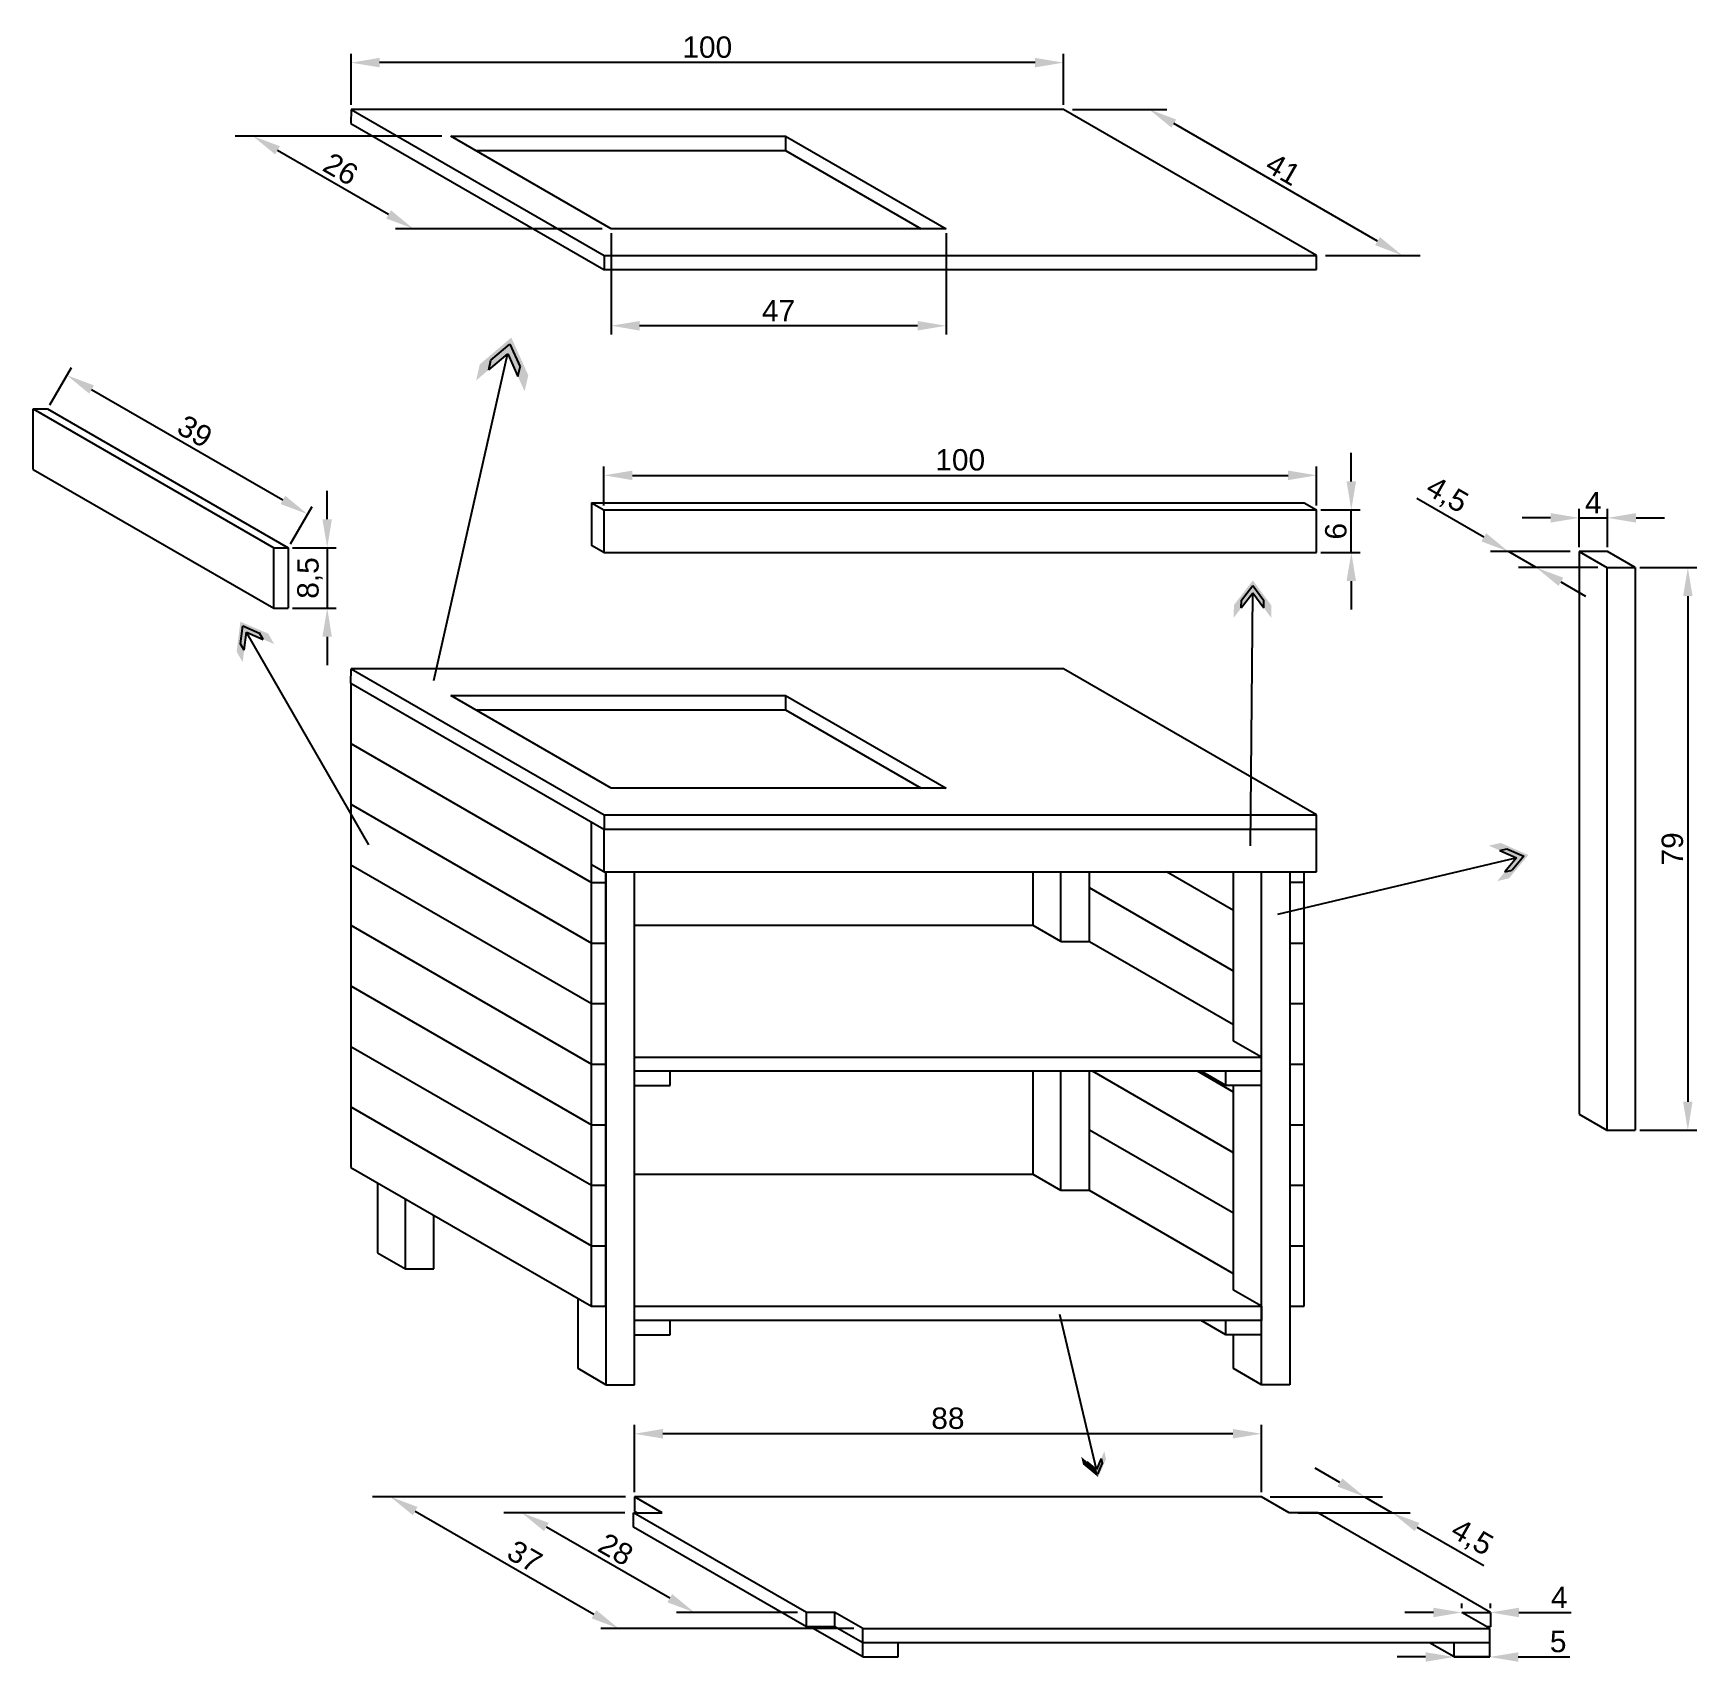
# Model space of a CAD drawing. Header units: millimetres. Extents: x 2658 to 2892, y 1544 to 1773.
import ezdxf

# ---------------------------------------------------------------- set-up
doc = ezdxf.new("R2010")
doc.units = ezdxf.units.MM
doc.layers.add('COTAS', color=7, linetype='Continuous')
doc.styles.get("Standard").update_dxf_attribs({"font": 'arial.ttf'})
doc.dimstyles.new('ISO-25', dxfattribs={"dimtxt": 3, "dimasz": 4, "dimexe": 1.25, "dimexo": 0.625, "dimtad": 1, "dimdec": 1, "dimtxsty": 'Standard', "dimcen": 2.5, "dimclrd": 252, "dimclre": 252, "dimclrt": 253, "dimadec": 0, "dimazin": 0, "dimtfac": 1, "dimtdec": 1, "dimtmove": 0, "dimatfit": 3, "dimfxl": 1, "dimarcsym": 0})

# ---------------------------------------------------------------- blocks, each defined once
blk = doc.blocks.new('*D4')
at = {"layer": 'COTAS', "color": 252, "lineweight": -2, "transparency": 16777216}
for p, q in [((2702.77, 1762.98), (2702.77, 1770.16)), ((2802.77, 1762.98), (2802.77, 1770.16)), ((2798.77, 1768.91), (2706.77, 1768.91))]:
    blk.add_line(p, q, dxfattribs=at)
at = {"layer": 'COTAS', "color": 252, "transparency": 16777216}
for points in [[(2706.77, 1769.58), (2706.77, 1768.25), (2702.77, 1768.91)], [(2798.77, 1769.58), (2798.77, 1768.25), (2802.77, 1768.91)]]:
    blk.add_solid(points, dxfattribs=at)
at = {"layer": 'Defpoints', "color": 0, "transparency": 16777216}
for p in [(2702.77, 1768.91), (2702.77, 1762.35), (2802.77, 1762.35)]:
    blk.add_point(p, dxfattribs=at)
at = {"layer": 'COTAS', "color": 253, "transparency": 16777216, "insert": (2752.77, 1771.07), "char_height": 3, "attachment_point": 5}
blk.add_mtext('100', dxfattribs=at)
blk = doc.blocks.new('*D5')
at = {"layer": 'COTAS', "color": 252, "lineweight": -2, "transparency": 16777216}
for p, q in [((2804.02, 1762.35), (2817.29, 1762.35)), ((2846.84, 1743.85), (2818.26, 1760.35)), ((2839.53, 1741.85), (2852.8, 1741.85))]:
    blk.add_line(p, q, dxfattribs=at)
at = {"layer": 'COTAS', "color": 252, "transparency": 16777216}
for points in [[(2818.59, 1760.93), (2817.92, 1759.78), (2814.79, 1762.35)], [(2847.17, 1744.43), (2846.5, 1743.28), (2850.3, 1741.85)]]:
    blk.add_solid(points, dxfattribs=at)
at = {"layer": 'Defpoints', "color": 0, "transparency": 16777216}
for p in [(2802.77, 1762.35), (2814.79, 1762.35), (2838.28, 1741.85)]:
    blk.add_point(p, dxfattribs=at)
at = {"layer": 'COTAS', "color": 253, "transparency": 16777216, "insert": (2833.61, 1753.95), "char_height": 3, "attachment_point": 5, "rotation": 330}
blk.add_mtext('41', dxfattribs=at)
blk = doc.blocks.new('*D6')
at = {"layer": 'COTAS', "color": 252, "lineweight": -2, "transparency": 16777216}
for p, q in [((2715.51, 1758.6), (2686.49, 1758.6)), ((2708.05, 1747.6), (2692.46, 1756.6)), ((2738.03, 1745.6), (2709.01, 1745.6))]:
    blk.add_line(p, q, dxfattribs=at)
at = {"layer": 'COTAS', "color": 252, "transparency": 16777216}
for points in [[(2692.79, 1757.18), (2692.12, 1756.03), (2688.99, 1758.6)], [(2708.38, 1748.18), (2707.71, 1747.03), (2711.51, 1745.6)]]:
    blk.add_solid(points, dxfattribs=at)
at = {"layer": 'Defpoints', "color": 0, "transparency": 16777216}
for p in [(2688.99, 1758.6), (2716.76, 1758.6), (2739.28, 1745.6)]:
    blk.add_point(p, dxfattribs=at)
at = {"layer": 'COTAS', "color": 253, "transparency": 16777216, "insert": (2701.33, 1753.97), "char_height": 3, "attachment_point": 5, "rotation": 330}
blk.add_mtext('26', dxfattribs=at)
blk = doc.blocks.new('*D7')
at = {"layer": 'COTAS', "color": 252, "lineweight": -2, "transparency": 16777216}
for p, q in [((2739.28, 1744.98), (2739.28, 1730.72)), ((2786.28, 1744.98), (2786.28, 1730.72)), ((2782.28, 1731.97), (2743.28, 1731.97))]:
    blk.add_line(p, q, dxfattribs=at)
at = {"layer": 'COTAS', "color": 252, "transparency": 16777216}
for points in [[(2743.28, 1732.64), (2743.28, 1731.3), (2739.28, 1731.97)], [(2782.28, 1732.64), (2782.28, 1731.3), (2786.28, 1731.97)]]:
    blk.add_solid(points, dxfattribs=at)
at = {"layer": 'Defpoints', "color": 0, "transparency": 16777216}
for p in [(2739.28, 1745.6), (2786.28, 1745.6), (2739.28, 1731.97)]:
    blk.add_point(p, dxfattribs=at)
at = {"layer": 'COTAS', "color": 253, "transparency": 16777216, "insert": (2762.78, 1734.09), "char_height": 3, "attachment_point": 5}
blk.add_mtext('47', dxfattribs=at)
blk = doc.blocks.new('S2_s0')
for p, q in [((0.9432, 0.119), (1.0028, 0)), ((0.9432, 0.119), (0.973, 0.119)), ((0.973, 0.119), (1.0325, 0)), ((0, 0), (1, 0)), ((1.0028, 0), (0.9432, -0.119)), ((1.0325, 0), (0.973, -0.119)), ((0.9432, -0.119), (0.973, -0.119))]:
    blk.add_line(p, q)
for points in [[(0.9038, 0.1979), (1.0028, 0), (0.9533, 0.1979), (1.0522, 0)], [(0.9038, -0.1979), (1.0028, 0), (0.9533, -0.1979), (1.0522, 0)]]:
    blk.add_solid(points)
blk = doc.blocks.new('*D8')
at = {"layer": 'COTAS', "color": 252, "lineweight": -2, "transparency": 16777216}
for p, q in [((2883.64, 1698.02), (2891.64, 1698.02)), ((2890.39, 1694.02), (2890.39, 1623.02)), ((2883.64, 1619.02), (2891.64, 1619.02))]:
    blk.add_line(p, q, dxfattribs=at)
at = {"layer": 'COTAS', "color": 252, "transparency": 16777216}
for points in [[(2889.72, 1694.02), (2891.05, 1694.02), (2890.39, 1698.02)], [(2889.72, 1623.02), (2891.05, 1623.02), (2890.39, 1619.02)]]:
    blk.add_solid(points, dxfattribs=at)
at = {"layer": 'Defpoints', "color": 0, "transparency": 16777216}
for p in [(2883.01, 1698.02), (2883.01, 1619.02), (2890.39, 1619.02)]:
    blk.add_point(p, dxfattribs=at)
at = {"layer": 'COTAS', "color": 253, "transparency": 16777216, "insert": (2888.23, 1658.52), "char_height": 3, "attachment_point": 5, "rotation": 90}
blk.add_mtext('79', dxfattribs=at)
blk = doc.blocks.new('*D9')
at = {"layer": 'COTAS', "color": 252, "lineweight": -2, "transparency": 16777216}
for p, q in [((2871.12, 1705), (2867.12, 1705)), ((2875.12, 1700.89), (2875.12, 1706.25)), ((2875.12, 1705), (2879.12, 1705)), ((2879.12, 1700.89), (2879.12, 1706.25)), ((2883.12, 1705), (2887.12, 1705))]:
    blk.add_line(p, q, dxfattribs=at)
at = {"layer": 'COTAS', "color": 252, "transparency": 16777216}
for points in [[(2871.12, 1705.67), (2871.12, 1704.33), (2875.12, 1705)], [(2883.12, 1705.67), (2883.12, 1704.33), (2879.12, 1705)]]:
    blk.add_solid(points, dxfattribs=at)
at = {"layer": 'Defpoints', "color": 0, "transparency": 16777216}
for p in [(2879.12, 1705), (2875.12, 1700.27), (2879.12, 1700.27)]:
    blk.add_point(p, dxfattribs=at)
at = {"layer": 'COTAS', "color": 253, "transparency": 16777216, "insert": (2877.12, 1707.13), "char_height": 3, "attachment_point": 5}
blk.add_mtext('4', dxfattribs=at)
blk = doc.blocks.new('*D10')
at = {"layer": 'COTAS', "color": 252, "lineweight": -2, "transparency": 16777216}
for p, q in [((2861.74, 1702.27), (2852.34, 1707.7)), ((2873.87, 1700.27), (2862.71, 1700.27)), ((2869.11, 1698.02), (2865.21, 1700.27)), ((2877.76, 1698.02), (2866.61, 1698.02)), ((2872.57, 1696.02), (2876.03, 1694.02))]:
    blk.add_line(p, q, dxfattribs=at)
at = {"layer": 'COTAS', "color": 252, "transparency": 16777216}
for points in [[(2862.08, 1702.85), (2861.41, 1701.69), (2865.21, 1700.27)], [(2872.9, 1696.6), (2872.24, 1695.44), (2869.11, 1698.02)]]:
    blk.add_solid(points, dxfattribs=at)
at = {"layer": 'Defpoints', "color": 0, "transparency": 16777216}
for p in [(2865.21, 1700.27), (2875.12, 1700.27), (2879.01, 1698.02)]:
    blk.add_point(p, dxfattribs=at)
at = {"layer": 'COTAS', "color": 253, "transparency": 16777216, "insert": (2856.52, 1708.08), "char_height": 3, "attachment_point": 5, "rotation": 330}
blk.add_mtext('4,5', dxfattribs=at)
blk = doc.blocks.new('*D11')
at = {"layer": 'COTAS', "color": 252, "lineweight": -2, "transparency": 16777216}
for p, q in [((2699.43, 1704.81), (2699.43, 1708.81)), ((2694.58, 1700.81), (2700.68, 1700.81)), ((2699.43, 1700.81), (2699.43, 1692.31)), ((2694.58, 1692.31), (2700.68, 1692.31)), ((2699.43, 1688.31), (2699.43, 1684.31))]:
    blk.add_line(p, q, dxfattribs=at)
at = {"layer": 'COTAS', "color": 252, "transparency": 16777216}
for points in [[(2698.76, 1704.81), (2700.09, 1704.81), (2699.43, 1700.81)], [(2698.76, 1688.31), (2700.09, 1688.31), (2699.43, 1692.31)]]:
    blk.add_solid(points, dxfattribs=at)
at = {"layer": 'Defpoints', "color": 0, "transparency": 16777216}
for p in [(2693.95, 1700.81), (2693.95, 1692.31), (2699.43, 1692.31)]:
    blk.add_point(p, dxfattribs=at)
at = {"layer": 'COTAS', "color": 253, "transparency": 16777216, "insert": (2697, 1696.56), "char_height": 3, "attachment_point": 5, "rotation": 90}
blk.add_mtext('8,5', dxfattribs=at)
blk = doc.blocks.new('*D12')
at = {"layer": 'COTAS', "color": 252, "lineweight": -2, "transparency": 16777216}
for p, q in [((2660.49, 1720.85), (2663.52, 1726.1)), ((2666.36, 1723.02), (2693.21, 1707.52)), ((2694.26, 1701.35), (2697.3, 1706.6))]:
    blk.add_line(p, q, dxfattribs=at)
at = {"layer": 'COTAS', "color": 252, "transparency": 16777216}
for points in [[(2666.69, 1723.6), (2666.03, 1722.44), (2662.9, 1725.02)], [(2693.54, 1708.1), (2692.88, 1706.94), (2696.67, 1705.52)]]:
    blk.add_solid(points, dxfattribs=at)
at = {"layer": 'Defpoints', "color": 0, "transparency": 16777216}
for p in [(2660.18, 1720.31), (2696.67, 1705.52), (2693.95, 1700.81)]:
    blk.add_point(p, dxfattribs=at)
at = {"layer": 'COTAS', "color": 253, "transparency": 16777216, "insert": (2680.86, 1717.14), "char_height": 3, "attachment_point": 5, "rotation": 330}
blk.add_mtext('39', dxfattribs=at)
blk = doc.blocks.new('*D13')
at = {"layer": 'COTAS', "color": 252, "lineweight": -2, "transparency": 16777216}
for p, q in [((2738.27, 1706.75), (2738.27, 1712.22)), ((2838.28, 1706.75), (2838.28, 1712.22)), ((2742.27, 1710.97), (2834.28, 1710.97))]:
    blk.add_line(p, q, dxfattribs=at)
at = {"layer": 'COTAS', "color": 252, "transparency": 16777216}
for points in [[(2742.27, 1711.64), (2742.27, 1710.3), (2738.27, 1710.97)], [(2834.28, 1711.64), (2834.28, 1710.3), (2838.28, 1710.97)]]:
    blk.add_solid(points, dxfattribs=at)
at = {"layer": 'Defpoints', "color": 0, "transparency": 16777216}
for p in [(2838.28, 1710.97), (2738.27, 1706.12), (2838.28, 1706.12)]:
    blk.add_point(p, dxfattribs=at)
at = {"layer": 'COTAS', "color": 253, "transparency": 16777216, "insert": (2788.27, 1713.13), "char_height": 3, "attachment_point": 5}
blk.add_mtext('100', dxfattribs=at)
blk = doc.blocks.new('*D14')
at = {"layer": 'COTAS', "color": 252, "lineweight": -2, "transparency": 16777216}
for p, q in [((2843.16, 1710.12), (2843.16, 1714.12)), ((2838.89, 1706.12), (2844.41, 1706.12)), ((2843.16, 1700.12), (2843.16, 1706.12)), ((2838.89, 1700.12), (2844.41, 1700.12)), ((2843.16, 1696.12), (2843.16, 1692.12))]:
    blk.add_line(p, q, dxfattribs=at)
at = {"layer": 'COTAS', "color": 252, "transparency": 16777216}
for points in [[(2842.49, 1710.12), (2843.82, 1710.12), (2843.16, 1706.12)], [(2842.49, 1696.12), (2843.82, 1696.12), (2843.16, 1700.12)]]:
    blk.add_solid(points, dxfattribs=at)
at = {"layer": 'Defpoints', "color": 0, "transparency": 16777216}
for p in [(2838.27, 1706.12), (2843.16, 1706.12), (2838.27, 1700.12)]:
    blk.add_point(p, dxfattribs=at)
at = {"layer": 'COTAS', "color": 253, "transparency": 16777216, "insert": (2841, 1703.12), "char_height": 3, "attachment_point": 5, "rotation": 90}
blk.add_mtext('6', dxfattribs=at)
blk = doc.blocks.new('*D15')
at = {"layer": 'COTAS', "color": 252, "lineweight": -2, "transparency": 16777216}
for p, q in [((2742.54, 1568.19), (2742.54, 1577.66)), ((2826.54, 1576.41), (2746.54, 1576.41)), ((2830.54, 1568.19), (2830.54, 1577.66))]:
    blk.add_line(p, q, dxfattribs=at)
at = {"layer": 'COTAS', "color": 252, "transparency": 16777216}
for points in [[(2746.54, 1577.08), (2746.54, 1575.74), (2742.54, 1576.41)], [(2826.54, 1577.08), (2826.54, 1575.74), (2830.54, 1576.41)]]:
    blk.add_solid(points, dxfattribs=at)
at = {"layer": 'Defpoints', "color": 0, "transparency": 16777216}
for p in [(2742.54, 1576.41), (2742.54, 1567.56), (2830.54, 1567.56)]:
    blk.add_point(p, dxfattribs=at)
at = {"layer": 'COTAS', "color": 253, "transparency": 16777216, "insert": (2786.54, 1578.57), "char_height": 3, "attachment_point": 5}
blk.add_mtext('88', dxfattribs=at)
blk = doc.blocks.new('*D18')
at = {"layer": 'COTAS', "color": 252, "lineweight": -2, "transparency": 16777216}
for p, q in [((2858.68, 1551.94), (2858.68, 1552.57)), ((2862.68, 1551.94), (2862.68, 1552.57)), ((2854.68, 1551.32), (2850.68, 1551.32)), ((2858.68, 1551.32), (2862.68, 1551.32)), ((2866.68, 1551.32), (2874, 1551.32))]:
    blk.add_line(p, q, dxfattribs=at)
at = {"layer": 'COTAS', "color": 252, "transparency": 16777216}
for points in [[(2854.68, 1551.98), (2854.68, 1550.65), (2858.68, 1551.32)], [(2866.68, 1551.98), (2866.68, 1550.65), (2862.68, 1551.32)]]:
    blk.add_solid(points, dxfattribs=at)
at = {"layer": 'Defpoints', "color": 0, "transparency": 16777216}
for p in [(2858.68, 1551.32), (2862.68, 1551.32), (2862.68, 1551.32)]:
    blk.add_point(p, dxfattribs=at)
at = {"layer": 'COTAS', "color": 253, "transparency": 16777216, "insert": (2872.34, 1553.44), "char_height": 3, "attachment_point": 5}
blk.add_mtext('4', dxfattribs=at)
blk = doc.blocks.new('*D19')
at = {"layer": 'COTAS', "color": 252, "lineweight": -2, "transparency": 16777216}
for p, q in [((2741.19, 1565.31), (2724.23, 1565.31)), ((2747.51, 1553.32), (2730.19, 1563.31)), ((2765.43, 1551.32), (2748.47, 1551.32))]:
    blk.add_line(p, q, dxfattribs=at)
at = {"layer": 'COTAS', "color": 252, "transparency": 16777216}
for points in [[(2730.53, 1563.89), (2729.86, 1562.74), (2726.73, 1565.31)], [(2747.84, 1553.9), (2747.18, 1552.74), (2750.97, 1551.32)]]:
    blk.add_solid(points, dxfattribs=at)
at = {"layer": 'Defpoints', "color": 0, "transparency": 16777216}
for p in [(2726.73, 1565.31), (2742.44, 1565.31), (2766.68, 1551.32)]:
    blk.add_point(p, dxfattribs=at)
at = {"layer": 'COTAS', "color": 253, "transparency": 16777216, "insert": (2739.93, 1560.18), "char_height": 3, "attachment_point": 5, "rotation": 330}
blk.add_mtext('28', dxfattribs=at)
blk = doc.blocks.new('*D20')
at = {"layer": 'COTAS', "color": 252, "lineweight": -2, "transparency": 16777216}
for p, q in [((2741.29, 1567.56), (2705.8, 1567.56)), ((2711.76, 1565.56), (2736.87, 1551.07)), ((2773.33, 1549.07), (2737.83, 1549.07))]:
    blk.add_line(p, q, dxfattribs=at)
at = {"layer": 'COTAS', "color": 252, "transparency": 16777216}
for points in [[(2712.09, 1566.14), (2711.43, 1564.99), (2708.3, 1567.56)], [(2737.2, 1551.65), (2736.54, 1550.49), (2740.33, 1549.07)]]:
    blk.add_solid(points, dxfattribs=at)
at = {"layer": 'Defpoints', "color": 0, "transparency": 16777216}
for p in [(2742.54, 1567.56), (2740.33, 1549.07), (2774.58, 1549.07)]:
    blk.add_point(p, dxfattribs=at)
at = {"layer": 'COTAS', "color": 253, "transparency": 16777216, "insert": (2727.16, 1559.17), "char_height": 3, "attachment_point": 5, "rotation": 330}
blk.add_mtext('37', dxfattribs=at)
blk = doc.blocks.new('*D22')
at = {"layer": 'COTAS', "color": 252, "lineweight": -2, "transparency": 16777216}
for p, q in [((2841.55, 1569.56), (2838.09, 1571.56)), ((2831.79, 1567.56), (2847.52, 1567.56)), ((2845.02, 1567.56), (2848.91, 1565.31)), ((2835.69, 1565.31), (2851.41, 1565.31)), ((2852.38, 1563.31), (2861.78, 1557.89))]:
    blk.add_line(p, q, dxfattribs=at)
at = {"layer": 'COTAS', "color": 252, "transparency": 16777216}
for points in [[(2841.89, 1570.14), (2841.22, 1568.99), (2845.02, 1567.56)], [(2852.71, 1563.89), (2852.05, 1562.74), (2848.91, 1565.31)]]:
    blk.add_solid(points, dxfattribs=at)
at = {"layer": 'Defpoints', "color": 0, "transparency": 16777216}
for p in [(2830.54, 1567.56), (2834.44, 1565.31), (2848.91, 1565.31)]:
    blk.add_point(p, dxfattribs=at)
at = {"layer": 'COTAS', "color": 253, "transparency": 16777216, "insert": (2860.02, 1561.7), "char_height": 3, "attachment_point": 5, "rotation": 330}
blk.add_mtext('4,5', dxfattribs=at)
blk = doc.blocks.new('*D23')
at = {"layer": 'COTAS', "color": 252, "lineweight": -2, "transparency": 16777216}
for p, q in [((2857.58, 1545.69), (2857.58, 1546.32)), ((2862.58, 1545.69), (2862.58, 1546.32)), ((2853.58, 1545.07), (2849.58, 1545.07)), ((2857.58, 1545.07), (2862.58, 1545.07)), ((2866.58, 1545.07), (2873.81, 1545.07))]:
    blk.add_line(p, q, dxfattribs=at)
at = {"layer": 'COTAS', "color": 252, "transparency": 16777216}
for points in [[(2853.58, 1545.73), (2853.58, 1544.4), (2857.58, 1545.07)], [(2866.58, 1545.73), (2866.58, 1544.4), (2862.58, 1545.07)]]:
    blk.add_solid(points, dxfattribs=at)
at = {"layer": 'Defpoints', "color": 0, "transparency": 16777216}
for p in [(2857.58, 1545.07), (2862.58, 1545.07), (2862.58, 1545.07)]:
    blk.add_point(p, dxfattribs=at)
at = {"layer": 'COTAS', "color": 253, "transparency": 16777216, "insert": (2872.19, 1547.22), "char_height": 3, "attachment_point": 5}
blk.add_mtext('5', dxfattribs=at)

msp = doc.modelspace()

# ---------------------------------------------------------------- linework, layer by layer
for p, q in [((2658.18, 1720.31), (2691.95, 1700.81)), ((2658.18, 1711.81), (2658.18, 1720.31)), ((2658.18, 1720.31), (2660.18, 1720.31)), ((2660.18, 1720.31), (2693.95, 1700.81)), ((2658.18, 1711.81), (2691.95, 1692.31)), ((2736.54, 1707.12), (2836.54, 1707.12)), ((2736.54, 1707.12), (2736.54, 1701.12)), ((2738.27, 1706.12), (2838.28, 1706.12)), ((2738.27, 1706.12), (2738.27, 1700.12)), ((2838.27, 1700.12), (2838.27, 1706.12)), ((2691.95, 1692.31), (2691.95, 1700.81)), ((2691.95, 1700.81), (2693.95, 1700.81)), ((2693.95, 1700.81), (2693.95, 1692.31)), ((2738.27, 1700.12), (2736.54, 1701.12)), ((2738.27, 1700.12), (2838.27, 1700.12)), ((2691.95, 1692.31), (2693.95, 1692.31)), ((2702.76, 1681.8), (2702.77, 1683.8)), ((2702.77, 1683.8), (2738.28, 1663.3)), ((2802.77, 1683.8), (2702.77, 1683.8)), ((2838.28, 1663.3), (2802.77, 1683.8)), ((2702.76, 1681.8), (2738.27, 1661.3)), ((2702.76, 1681.8), (2702.76, 1673.3)), ((2739.28, 1667.05), (2716.76, 1680.05)), ((2716.76, 1680.05), (2763.76, 1680.05)), ((2763.76, 1680.05), (2786.28, 1667.05)), ((2763.76, 1680.05), (2763.76, 1678.05)), ((2720.23, 1678.05), (2763.76, 1678.05)), ((2763.76, 1678.05), (2782.81, 1667.05)), ((2702.76, 1673.3), (2736.54, 1653.8)), ((2702.76, 1673.3), (2702.76, 1664.8)), ((2786.28, 1667.05), (2739.28, 1667.05)), ((2702.76, 1664.8), (2736.54, 1645.3)), ((2702.76, 1664.8), (2702.76, 1656.3)), ((2736.54, 1653.8), (2736.54, 1662.3)), ((2738.28, 1663.3), (2838.28, 1663.3)), ((2738.28, 1663.3), (2738.28, 1661.3)), ((2838.28, 1661.3), (2838.28, 1663.3)), ((2738.27, 1661.3), (2838.28, 1661.3)), ((2738.27, 1661.3), (2738.27, 1655.3)), ((2838.27, 1655.3), (2838.27, 1661.3)), ((2702.76, 1656.3), (2736.54, 1636.8)), ((2702.76, 1656.3), (2702.76, 1647.8)), ((2738.27, 1655.3), (2736.54, 1656.3)), ((2738.27, 1655.3), (2838.27, 1655.3)), ((2738.54, 1645.3), (2738.54, 1655.3)), ((2738.54, 1655.3), (2738.54, 1583.3)), ((2742.54, 1583.3), (2742.54, 1655.3)), ((2798.5, 1647.79), (2798.5, 1655.3)), ((2802.4, 1645.54), (2802.4, 1655.3)), ((2806.4, 1645.54), (2806.4, 1655.3)), ((2826.64, 1649.86), (2817.22, 1655.3)), ((2826.64, 1631.55), (2826.64, 1655.3)), ((2830.54, 1583.3), (2830.54, 1655.3)), ((2834.54, 1655.3), (2834.54, 1583.3)), ((2836.54, 1653.8), (2836.54, 1655.3)), ((2736.54, 1645.3), (2736.54, 1653.8)), ((2736.54, 1653.8), (2738.54, 1653.8)), ((2826.64, 1641.36), (2806.4, 1653.04)), ((2836.54, 1653.8), (2834.54, 1653.8)), ((2836.54, 1645.3), (2836.54, 1653.8)), ((2702.76, 1647.8), (2736.54, 1628.3)), ((2702.76, 1647.8), (2702.76, 1639.3)), ((2798.5, 1647.79), (2742.54, 1647.79)), ((2802.4, 1645.54), (2798.5, 1647.79)), ((2736.54, 1645.3), (2738.54, 1645.3)), ((2736.54, 1636.8), (2736.54, 1645.3)), ((2738.54, 1636.8), (2738.54, 1645.3)), ((2802.4, 1645.54), (2806.4, 1645.54)), ((2806.4, 1645.54), (2826.64, 1633.86)), ((2834.54, 1645.3), (2836.54, 1645.3)), ((2836.54, 1636.8), (2836.54, 1645.3)), ((2702.76, 1639.3), (2736.54, 1619.8)), ((2702.76, 1639.3), (2702.76, 1630.8)), ((2736.54, 1636.8), (2738.54, 1636.8)), ((2736.54, 1628.3), (2736.54, 1636.8)), ((2738.54, 1628.3), (2738.54, 1636.8)), ((2834.54, 1636.8), (2836.54, 1636.8)), ((2836.54, 1628.3), (2836.54, 1636.8)), ((2702.76, 1630.8), (2736.54, 1611.3)), ((2702.76, 1630.8), (2702.76, 1622.3)), ((2830.54, 1629.3), (2826.64, 1631.55)), ((2736.54, 1628.3), (2738.54, 1628.3)), ((2736.54, 1619.8), (2736.54, 1628.3)), ((2736.54, 1594.3), (2736.54, 1628.3)), ((2738.54, 1619.8), (2738.54, 1628.3)), ((2742.54, 1629.3), (2830.54, 1629.3)), ((2830.54, 1627.3), (2742.54, 1627.3)), ((2747.54, 1625.3), (2747.54, 1627.3)), ((2798.5, 1612.79), (2798.5, 1627.3)), ((2802.4, 1610.54), (2802.4, 1627.3)), ((2806.4, 1610.54), (2806.4, 1627.3)), ((2826.64, 1615.86), (2806.83, 1627.3)), ((2826.64, 1624.36), (2821.55, 1627.3)), ((2825.54, 1625.3), (2822.07, 1627.3)), ((2825.54, 1625.3), (2825.54, 1627.3)), ((2834.54, 1629.3), (2834.54, 1627.3)), ((2834.54, 1628.3), (2836.54, 1628.3)), ((2836.54, 1619.8), (2836.54, 1628.3)), ((2742.54, 1625.3), (2747.54, 1625.3)), ((2830.54, 1625.3), (2825.54, 1625.3)), ((2826.64, 1596.55), (2826.64, 1625.3)), ((2702.76, 1622.3), (2736.54, 1602.8)), ((2702.76, 1622.3), (2702.76, 1613.8)), ((2736.54, 1619.8), (2738.54, 1619.8)), ((2736.54, 1611.3), (2736.54, 1619.8)), ((2738.54, 1611.3), (2738.54, 1619.8)), ((2826.64, 1607.36), (2806.4, 1619.04)), ((2834.54, 1619.8), (2836.54, 1619.8)), ((2836.54, 1611.3), (2836.54, 1619.8)), ((2702.76, 1613.8), (2736.54, 1594.3)), ((2706.5, 1611.64), (2706.5, 1601.8)), ((2736.54, 1611.3), (2738.54, 1611.3)), ((2736.54, 1602.8), (2736.54, 1611.3)), ((2738.54, 1602.8), (2738.54, 1611.3)), ((2798.5, 1612.79), (2742.54, 1612.79)), ((2802.4, 1610.54), (2798.5, 1612.79)), ((2834.54, 1611.3), (2836.54, 1611.3)), ((2836.54, 1602.8), (2836.54, 1611.3)), ((2710.4, 1599.55), (2710.4, 1609.39)), ((2806.4, 1610.54), (2802.4, 1610.54)), ((2826.64, 1598.86), (2806.4, 1610.54)), ((2714.4, 1599.55), (2714.4, 1607.08)), ((2706.5, 1601.8), (2710.4, 1599.55)), ((2736.54, 1602.8), (2738.54, 1602.8)), ((2736.54, 1594.3), (2736.54, 1602.8)), ((2738.54, 1594.3), (2738.54, 1602.8)), ((2834.54, 1602.8), (2836.54, 1602.8)), ((2836.54, 1594.3), (2836.54, 1602.8)), ((2710.4, 1599.55), (2714.4, 1599.55)), ((2734.64, 1585.55), (2734.64, 1595.39)), ((2830.54, 1594.3), (2826.64, 1596.55)), ((2736.54, 1594.3), (2738.54, 1594.3)), ((2742.54, 1594.3), (2830.54, 1594.3)), ((2830.54, 1592.3), (2742.54, 1592.3)), ((2747.54, 1590.3), (2747.54, 1592.3)), ((2825.54, 1590.3), (2822.07, 1592.3)), ((2825.54, 1590.3), (2825.54, 1592.3)), ((2830.54, 1594.3), (2830.54, 1592.3)), ((2834.54, 1594.3), (2836.54, 1594.3)), ((2742.54, 1590.3), (2747.54, 1590.3)), ((2830.54, 1590.3), (2825.54, 1590.3)), ((2826.64, 1585.55), (2826.64, 1590.3)), ((2738.54, 1583.3), (2734.64, 1585.55)), ((2830.54, 1583.3), (2826.64, 1585.55)), ((2738.54, 1583.3), (2742.54, 1583.3)), ((2834.54, 1583.3), (2830.54, 1583.3)), ((2830.54, 1567.56), (2742.54, 1567.56)), ((2834.44, 1565.31), (2830.54, 1567.56)), ((2838.44, 1565.31), (2834.44, 1565.31)), ((2862.58, 1549.07), (2858.68, 1551.32)), ((2774.58, 1549.07), (2862.58, 1549.07)), ((2862.58, 1547.07), (2774.58, 1547.07)), ((2779.58, 1545.07), (2779.58, 1547.07)), ((2857.58, 1545.07), (2854.11, 1547.07)), ((2857.58, 1545.07), (2857.58, 1547.07)), ((2774.58, 1545.07), (2779.58, 1545.07)), ((2862.58, 1545.07), (2857.58, 1545.07))]:
    msp.add_line(p, q)
at = {"layer": 'COTAS'}
for p, q in [((2702.77, 1762.35), (2702.76, 1760.35)), ((2702.76, 1760.35), (2738.27, 1739.85)), ((2702.77, 1762.35), (2738.28, 1741.85)), ((2802.77, 1762.35), (2702.77, 1762.35)), ((2838.28, 1741.85), (2802.77, 1762.35)), ((2739.28, 1745.6), (2716.76, 1758.6)), ((2716.76, 1758.6), (2763.76, 1758.6)), ((2763.76, 1758.6), (2786.28, 1745.6)), ((2763.76, 1758.6), (2763.76, 1756.6)), ((2720.23, 1756.6), (2763.76, 1756.6)), ((2763.76, 1756.6), (2782.81, 1745.6)), ((2786.28, 1745.6), (2739.28, 1745.6)), ((2738.28, 1741.85), (2838.28, 1741.85)), ((2738.28, 1741.85), (2738.28, 1739.85)), ((2838.28, 1739.85), (2838.28, 1741.85)), ((2738.27, 1739.85), (2838.28, 1739.85)), ((2736.54, 1707.12), (2738.27, 1706.12)), ((2836.54, 1707.12), (2838.28, 1706.12)), ((2875.12, 1700.27), (2875.12, 1621.27)), ((2875.12, 1700.27), (2879.01, 1698.02)), ((2879.12, 1700.27), (2875.12, 1700.27)), ((2883.01, 1698.02), (2879.12, 1700.27)), ((2879.01, 1698.02), (2879.01, 1619.02)), ((2879.01, 1698.02), (2883.01, 1698.02)), ((2883.01, 1698.02), (2883.01, 1619.02)), ((2875.12, 1621.27), (2879.01, 1619.02)), ((2879.01, 1619.02), (2883.01, 1619.02)), ((2746.44, 1565.31), (2742.54, 1567.56)), ((2742.54, 1567.56), (2742.54, 1565.56)), ((2766.68, 1551.32), (2742.44, 1565.31)), ((2742.44, 1565.31), (2746.44, 1565.31)), ((2742.44, 1563.31), (2742.44, 1565.31)), ((2742.54, 1565.56), (2742.97, 1565.31)), ((2862.68, 1551.32), (2838.44, 1565.31)), ((2766.68, 1549.32), (2742.44, 1563.31)), ((2770.68, 1551.32), (2766.68, 1551.32)), ((2766.68, 1549.32), (2766.68, 1551.32)), ((2774.58, 1549.07), (2770.68, 1551.32)), ((2770.68, 1549.32), (2770.68, 1551.32)), ((2858.68, 1551.32), (2862.68, 1551.32)), ((2862.68, 1551.32), (2862.68, 1549.32)), ((2770.68, 1549.32), (2766.68, 1549.32)), ((2774.58, 1545.07), (2767.21, 1549.32)), ((2774.58, 1547.07), (2770.68, 1549.32)), ((2774.58, 1545.07), (2774.58, 1549.07)), ((2862.68, 1549.32), (2862.14, 1549.32)), ((2862.58, 1547.07), (2862.58, 1549.07)), ((2862.58, 1545.07), (2862.58, 1547.07))]:
    msp.add_line(p, q, dxfattribs=at)

# ---------------------------------------------------------------- block references
at = {"layer": 'COTAS', "color": 252, "lineweight": 13, "true_color": 0x939598}
for p, xscale, yscale, zscale, rotation in [((2714.39, 1682.16), 46.91546800491375, 17.62620271692873, 46.91546800491375, 77.26733783251086), ((2829.03, 1658.93), 35.44263002405635, 13.31584247565624, 35.44263002405635, 89.52448101457733), ((2705.26, 1659.11), 34.33281165881017, 12.89888226366921, 34.33281165881017, 119.9220431679814), ((2832.85, 1649.35), 34.33281165881017, 12.89888226366921, 34.33281165881017, 13.30008607906723), ((2802.22, 1593.22), 22.35910889192195, 8.40034646691839, 22.35910889192195, 283.3000860790672)]:
    msp.add_blockref('S2_s0', p, dxfattribs=dict(at, xscale=xscale, yscale=yscale, zscale=zscale, rotation=rotation))

# ---------------------------------------------------------------- dimensions: what is measured, and where the dimension line sits
at = {"layer": 'COTAS'}
for base, p1, p2, picture, middle in [((2702.77, 1768.91), (2802.77, 1762.35), (2702.77, 1762.35), '*D4', (2752.77, 1771.07)), ((2739.28, 1731.97), (2786.28, 1745.6), (2739.28, 1745.6), '*D7', (2762.78, 1734.09)), ((2838.28, 1710.97), (2738.27, 1706.12), (2838.28, 1706.12), '*D13', (2788.27, 1713.13)), ((2879.12, 1705), (2875.12, 1700.27), (2879.12, 1700.27), '*D9', (2877.12, 1707.13)), ((2742.54, 1576.41), (2830.54, 1567.56), (2742.54, 1567.56), '*D15', (2786.54, 1578.57))]:
    dim = msp.add_linear_dim(base=base, p1=p1, p2=p2, dimstyle='ISO-25', dxfattribs=at)
    dim.commit()
    dim.dimension.update_dxf_attribs({"geometry": picture, "text_midpoint": middle})
for p1, p2, distance, picture, middle in [((2838.28, 1741.85), (2802.77, 1762.35), -6.01, '*D5', (2833.61, 1753.95)), ((2739.28, 1745.6), (2716.76, 1758.6), 13.88, '*D6', (2701.33, 1753.97)), ((2660.18, 1720.31), (2693.95, 1700.81), 5.44, '*D12', (2680.86, 1717.14)), ((2879.01, 1698.02), (2875.12, 1700.27), 4.95, '*D10', (2856.52, 1708.08)), ((2830.54, 1567.56), (2834.44, 1565.31), 7.24, '*D22', (2860.02, 1561.7))]:
    dim = msp.add_aligned_dim(p1=p1, p2=p2, distance=distance, dimstyle='ISO-25', dxfattribs=at)
    dim.commit()
    dim.dimension.update_dxf_attribs({"geometry": picture, "text_midpoint": middle})
for base, p1, p2, picture, middle in [((2843.16, 1706.12), (2838.27, 1700.12), (2838.27, 1706.12), '*D14', (2841, 1703.12)), ((2699.43, 1692.31), (2693.95, 1700.81), (2693.95, 1692.31), '*D11', (2697, 1696.56)), ((2890.39, 1619.02), (2883.01, 1698.02), (2883.01, 1619.02), '*D8', (2888.23, 1658.52))]:
    dim = msp.add_linear_dim(base=base, p1=p1, p2=p2, angle=90, dimstyle='ISO-25', dxfattribs=at)
    dim.commit()
    dim.dimension.update_dxf_attribs({"geometry": picture, "text_midpoint": middle})
for base, p1, p2, angle, picture, middle in [((2740.33, 1549.07), (2742.54, 1567.56), (2774.58, 1549.07), 330, '*D20', (2726.08, 1557.3)), ((2726.73, 1565.31), (2766.68, 1551.32), (2742.44, 1565.31), 150, '*D19', (2738.85, 1558.32))]:
    dim = msp.add_linear_dim(base=base, p1=p1, p2=p2, angle=angle, dimstyle='ISO-25', dxfattribs=at)
    dim.commit()
    dim.dimension.update_dxf_attribs({"geometry": picture, "text_midpoint": middle, "dimtype": 161})
for base, p1, p2, picture, middle in [((2862.68, 1551.32), (2858.68, 1551.32), (2862.68, 1551.32), '*D18', (2872.34, 1551.32)), ((2862.58, 1545.07), (2857.58, 1545.07), (2862.58, 1545.07), '*D23', (2872.19, 1545.07))]:
    dim = msp.add_linear_dim(base=base, p1=p1, p2=p2, dimstyle='ISO-25', dxfattribs=at)
    dim.commit()
    dim.dimension.update_dxf_attribs({"geometry": picture, "text_midpoint": middle, "dimtype": 160})

doc.saveas('drawing.dxf')
